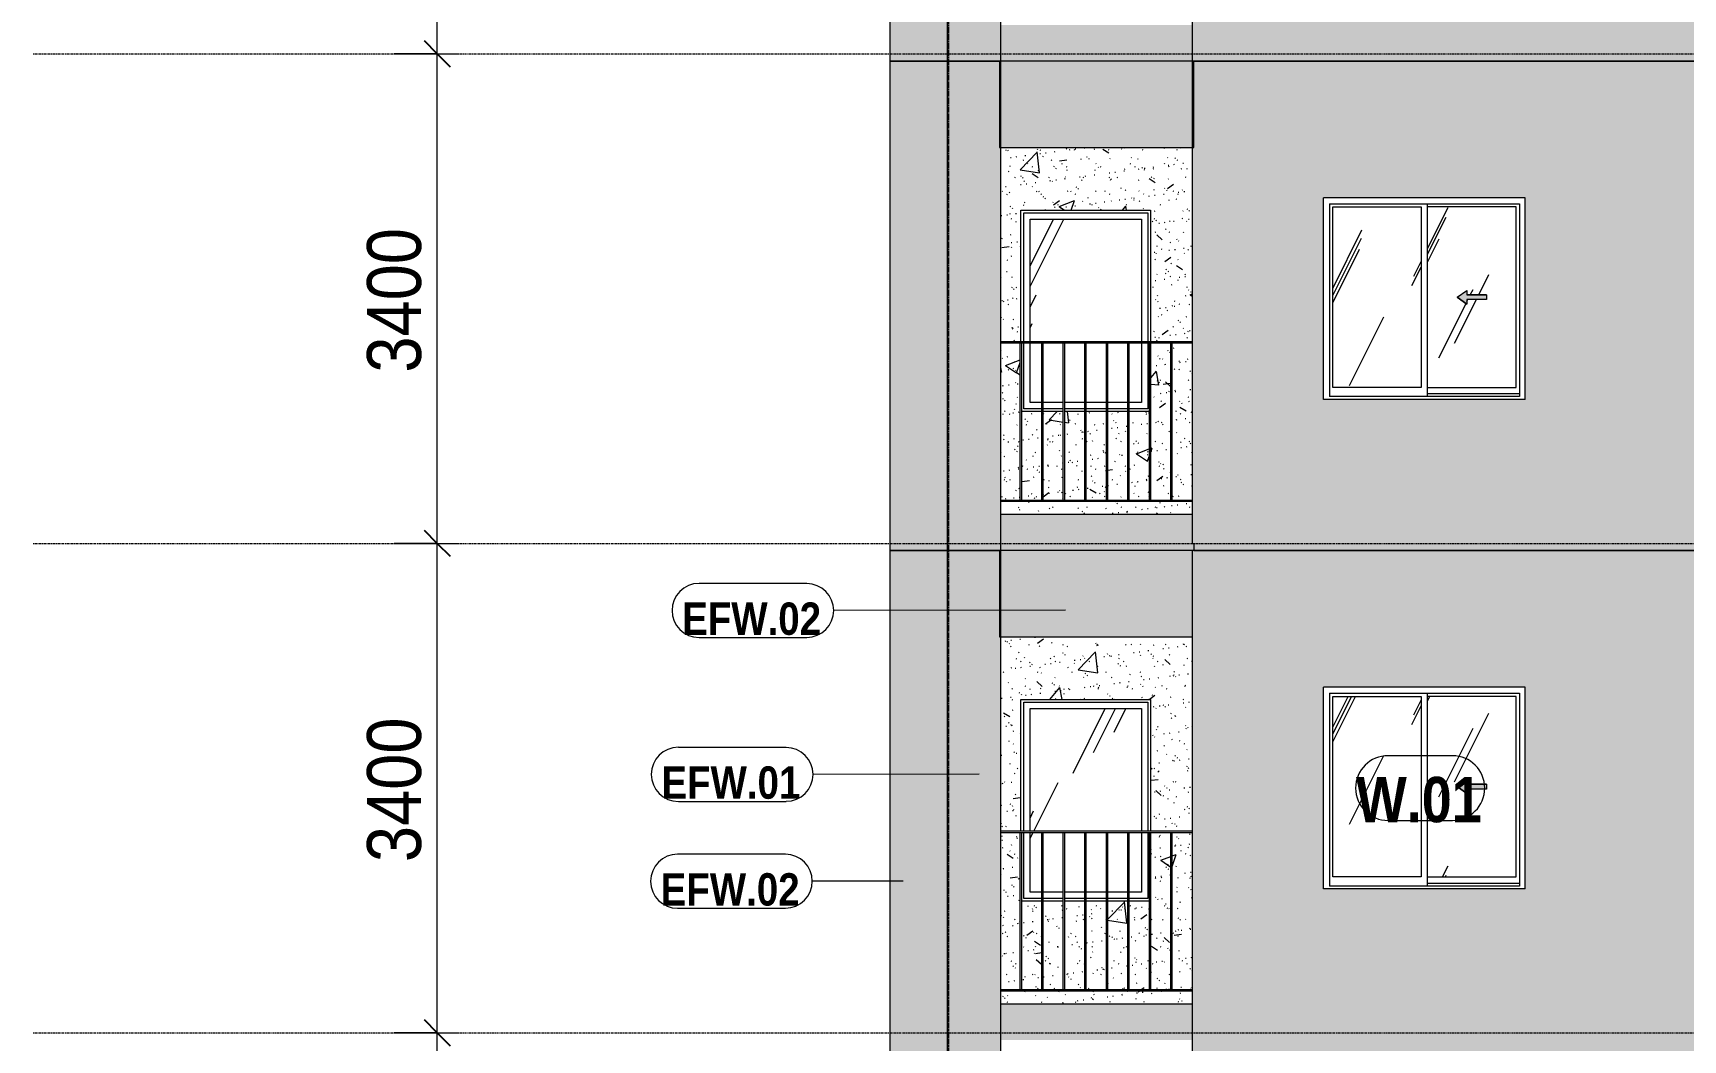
# Model space of a CAD drawing. Header units: millimetres. Extents: x 9199 to 175431, y -4466 to 35300.
# Drawn here: x 96540 to 107999, y 8950 to 15945 of the extents above; entities that cross this region are included whole.
import ezdxf

# ---------------------------------------------------------------- set-up
doc = ezdxf.new("R2010")
doc.units = ezdxf.units.MM
for name, pattern in [('1 NÉT CALL OUT', [6, 3, -3]), ('Centre', [31.75, 6.35, -4.7625, 15.875, -4.7625]), ('Grid Line', [22.225, 12.7, -3.175, 3.175, -3.175])]:
    doc.linetypes.add(name, pattern=pattern)
for name, color, linetype, lineweight in [('0-2', 250, 'Continuous', 5), ('A-ANNO-DIMS', 211, 'Continuous', 9), ('A-ANNO-DIMS-150', 211, 'Continuous', 9), ('A-DETL-GENF', 92, 'Continuous', 9), ('A-DETL-GENF-1', 92, '1 NÉT CALL OUT', 9), ('A-FLOR-HRAL-1', 253, 'Continuous', 9), ('A-FLOR-LEVL-2', 51, 'Centre', 9), ('A-GLAZ', 151, 'Continuous', 9), ('A-GLAZ-1', 253, 'Continuous', 9), ('A-GLAZ-2', 7, 'Continuous', 9), ('A-GLAZ-3', 7, '1 NÉT CALL OUT', 9), ('A-GLAZ-IDEN', 152, 'Continuous', 9), ('A-WALL', 113, 'Continuous', 9), ('A-WALL-IDEN', 211, 'Continuous', 9), ('A-WALL-PATT-1', 9, 'Continuous', 9), ('A-WALL-PATT-2', 111, 'Continuous', 5), ('I-WALL', 2, 'Continuous', 9), ('I-WALL-1', 7, 'Continuous', 9), ('S-GRID-1', 1, 'Grid Line', 9)]:
    doc.layers.add(name, color=color, linetype=linetype, lineweight=lineweight)
doc.styles.add('Arial_B', font='arialbd.ttf', dxfattribs={"width": 0.85, "height": 225})
doc.styles.add('Arial_B_1', font='arialbd.ttf', dxfattribs={"width": 0.85, "height": 315})
doc.styles.add('UTM Avo', font='', dxfattribs={"width": 0.9, "height": 375})
doc.styles.get('UTM Avo').set_extended_font_data('UTM Avo')
doc.dimstyles.new('1_Dim_chi_tiet_2_5', dxfattribs={"dimscale": 304.8, "dimtxt": 374.737856, "dimasz": 0.590551, "dimexe": 0.492126, "dimexo": 0.0625, "dimgap": 0.049213, "dimtad": 1, "dimdec": 0, "dimrnd": 5, "dimzin": 0, "dimdsep": 46, "dimtxsty": 'UTM Avo', "dimblk1": 'OBLIQUE', "dimblk2": 'OBLIQUE', "dimsah": 1, "dimcen": 0.09, "dimdle": 0.492126, "dimazin": 0, "dimtfac": 1, "dimtdec": 4, "dimtix": 1, "dimtmove": 0, "dimatfit": 3, "dimfxl": 0.984252, "dimfxlon": 1, "dimtvp": 1, "dimtolj": 1, "dimtzin": 0, "dimarcsym": 2})
pattern_1 = [(50, (-51555.6, 1200), (1093.104, -95.634), [114.3, -1257.3]), (355, (-51555.6, 1200), (-211.457, 1146.34), [91.44, -1005.84]), (100.451, (-51464.5, 1192), (881.656, 1050.7), [97.14, -1068.54]), (46.184, (-51555.6, 1504.8), (1626.475, -252.257), [171.45, -1885.95]), (96.636, (-51420, 1483.8), (1424.42, 1484.565), [145.71, -1602.81]), (351.184, (-51555.6, 1504.8), (1424.43, 1484.55), [137.16, -1508.76]), (21, (-51403.2, 1428.6), (909.686, -613.59), [114.3, -1257.3]), (326, (-51403.2, 1428.6), (370.812, 1105.13), [91.44, -1005.84]), (71.451, (-51327.4, 1377.5), (1280.503, 491.528), [97.14, -1068.54]), (37.5, (-51555.58, 1200), (18.5313, 507.3303), [50.292, -943.356, 50.292, -970.788, -1009.65]), (37.5, (-51555.58, 1200), (18.5313, 507.3303), [-2014.728, 50.292, -959.358]), (7.5, (-51555.6, 1200), (400.918, 601.084), [50.292, -531.876, 50.292, -920.496, -384.81]), (7.5, (-51555.6, 1200), (400.918, 601.084), [-1552.956, 50.292, -334.518]), (327.5, (-51895.43, 1200), (813.545, -34.3737), [50.292, -330.708, 50.292, -1138.428, -1577.34]), (327.5, (-51895.43, 1200), (813.545, -34.3737), [-1569.72, 50.292, -1527.048]), (317.5, (-52047.8, 1200), (888.775, 152.56), [50.292, -445.008, 50.292, -739.14, -1120.14]), (317.5, (-52047.8, 1200), (888.775, 152.56), [-1284.732, 50.292, -1069.848])]
pattern_2 = [(37.5, (-51555.58, 1200), (-4.79953, 146.8239), [5.029, -110.795, 5.029, -124.511, -123.825]), (37.5, (-51555.58, 1200), (-4.79953, 146.8239), [-245.364, 5.029, -118.796]), (7.5, (-51555.58, 1200), (134.8574, 215.0472), [5.029, -57.455, 5.029, -99.365, -40.005]), (7.5, (-51555.58, 1200), (134.8574, 215.0472), [-166.878, 5.029, -34.976]), (327.5, (-51649.3, 1200), (237.29776, 0.4316), [5.029, -33.071, 5.029, -132.131, -179.07]), (327.5, (-51649.3, 1200), (237.29776, 0.4316), [-175.26, 5.029, -174.041]), (317.5, (-51649.3, 1200), (229.067, 66.8792), [5.029, -14.021, 5.029, -84.887, -102.87]), (317.5, (-51649.3, 1200), (229.067, 66.8792), [-108.966, 5.029, -97.841])]
pattern_3 = [(63.435, (-51365, 1295.2), (-766.75, 2300.24), [952.5, -571.5, 952.5, -571.5, -1211.71]), (63.435, (-51365, 1295.2), (-766.75, 2300.24), [-3048, 381, -830.71]), (63.435, (-51412.7, 1342.9), (-766.75, 2300.24), [762, -952.5, 571.5, -571.5, -1402.21]), (63.435, (-51412.7, 1342.9), (-766.75, 2300.24), [-2857.5, 666.75, -735.46]), (63.435, (-51412.7, 1485.8), (-766.75, 2300.24), [571.5, -1143, 381, -571.5, -1592.71]), (63.435, (-51412.7, 1485.8), (-766.75, 2300.24), [-2667, 857.25, -735.46]), (63.435, (-51269.8, 1342.9), (-766.75, 2300.24), [571.5, -1143, 476.25, -2068.96]), (63.435, (-51127, 1485.8), (-766.75, 2300.24), [285.75, -1428.75, 190.5, -2354.71]), (63.435, (-51365, 1723.9), (-766.75, 2300.24), [190.5, -1428.75, 190.5, -762, -1687.96]), (63.435, (-51365, 1723.9), (-766.75, 2300.24), [-2571.75, 476.25, -1211.71]), (63.435, (-50507.8, 1581), (-766.75, 2300.24), [952.5, -1428.75, 1143, -754.51]), (63.435, (-50507.8, 1438.1), (-766.75, 2300.24), [1333.5, -952.5, 1428.75, -564.01]), (63.435, (-50412.6, 1485.8), (-766.75, 2300.24), [1524, -762, 1143, -830.71]), (63.435, (-50269.7, 1628.6), (-766.75, 2300.24), [952.5, -1333.5, 762, -1211.71]), (63.435, (-50412.6, 1914.4), (-766.75, 2300.24), [476.25, -1905, 571.5, -1306.96]), (63.435, (-50126.8, 1771.5), (-766.75, 2300.24), [381, -1905, 381, -1592.71])]
pattern_4 = [(63.435, (-49765.3, 1304.34), (-0.001, 1524.001), [532.46, -2875.304]), (63.435, (-51289.3, 1304.34), (-0.001, 1524.001), [532.46, -2875.304]), (63.435, (-49035.8, 1598.8), (-0.001, 1524.001), [532.46, -2875.304]), (63.435, (-50559.8, 1598.8), (-0.001, 1524.001), [532.46, -2875.304]), (63.435, (-49146.2, 1494.84), (-0.001, 1524.001), [532.46, -2875.304]), (63.435, (-50670.2, 1494.84), (-0.001, 1524.001), [532.46, -2875.304]), (63.435, (-49258.75, 2090.1), (-0.001, 1524.001), [258.8, -3148.965]), (63.435, (-50782.75, 2090.1), (-0.001, 1524.001), [258.8, -3148.965]), (63.435, (-49332.36, 1997.95), (-0.001, 1524.001), [532.46, -2875.304]), (63.435, (-50856.36, 1997.95), (-0.001, 1524.001), [532.46, -2875.304]), (63.435, (-49319.4, 2064.1), (-0.001, 1524.001), [532.46, -2875.304]), (63.435, (-50843.4, 2064.1), (-0.001, 1524.001), [532.46, -2875.304]), (63.435, (-49934.2, 1773.94), (-0.001, 1524.001), [532.46, -2875.304]), (63.435, (-51458.2, 1773.94), (-0.001, 1524.001), [532.46, -2875.304]), (63.435, (-49921.24, 1851.9), (-0.001, 1524.001), [532.46, -2875.304]), (63.435, (-51445.24, 1851.9), (-0.001, 1524.001), [532.46, -2875.304]), (63.435, (-49917.74, 1908.1), (-0.001, 1524.001), [532.46, -2875.304]), (63.435, (-51441.74, 1908.1), (-0.001, 1524.001), [532.46, -2875.304])]

# ---------------------------------------------------------------- blocks, each defined once
blk = doc.blocks.new('M_Fixed - 900 x 1400-V180-TKCS_MẶT ĐỨNG HƯỚNG TÂY')
at = {"layer": 'A-GLAZ'}
h = blk.add_hatch(dxfattribs=at)
h.set_pattern_fill('FP_26', color=256, style=0, pattern_type=2)
h.set_pattern_definition(pattern_3)
h.paths.add_polyline_path([(-77593, 13378), (-77593, 13790), (-77674, 13790), (-77674, 13378)])
h.paths.add_polyline_path([(-77583, 13378), (-77444, 13378), (-77444, 13790), (-77583, 13790), (-77583, 13469)])
h.paths.add_polyline_path([(-77434, 13378), (-77294, 13378), (-77294, 13790), (-77434, 13790), (-77434, 13618)])
h.paths.add_polyline_path([(-77284, 13378), (-77145, 13378), (-77145, 13790), (-77284, 13790), (-77284, 13762)])
h.paths.add_polyline_path([(-76995, 13378), (-76995, 13790), (-77135, 13790), (-77135, 13378)])
h.paths.add_polyline_path([(-76900, 13378), (-76900, 13790), (-76985, 13790), (-76985, 13378)])
h.paths.add_polyline_path([(-76900, 13800), (-76900, 14652), (-77674, 14652), (-77674, 13800), (-77252, 13800)])
at = {"layer": 'A-GLAZ-2'}
for p, q in [((-77718, 13800), (-77718, 14696)), ((-77718, 14696), (-76856, 14696)), ((-76856, 14696), (-76856, 13800)), ((-77674, 13800), (-77674, 14652)), ((-77674, 14652), (-76900, 14652)), ((-76900, 14652), (-76900, 13800)), ((-77718, 13334), (-77718, 13790)), ((-77674, 13378), (-77674, 13790)), ((-76900, 13790), (-76900, 13378)), ((-76856, 13790), (-76856, 13334)), ((-77593, 13334), (-77718, 13334)), ((-77593, 13378), (-77674, 13378)), ((-77444, 13378), (-77583, 13378)), ((-77444, 13334), (-77583, 13334)), ((-77294, 13378), (-77434, 13378)), ((-77294, 13334), (-77434, 13334)), ((-77145, 13378), (-77284, 13378)), ((-77145, 13334), (-77284, 13334)), ((-76995, 13378), (-77135, 13378)), ((-76995, 13334), (-77135, 13334)), ((-76900, 13378), (-76985, 13378)), ((-76856, 13334), (-76985, 13334))]:
    blk.add_line(p, q, dxfattribs=at)
blk = doc.blocks.new('Railing - 10mm-901206-TKCS_MẶT ĐỨNG HƯỚNG TÂY')
at = {"layer": 'A-FLOR-HRAL-1'}
for p, q in [((-68226, 5900), (-68226, 6990)), ((-68216, 5900), (-68216, 6990))]:
    blk.add_line(p, q, dxfattribs=at)
blk = doc.blocks.new('Railing - Railing-942457-TKCS_MẶT ĐỨNG HƯỚNG TÂY')
at = {"layer": 'A-FLOR-HRAL-1'}
for p, q in [((-77877, 12700), (-76547, 12700)), ((-76547, 12690), (-77877, 12690))]:
    blk.add_line(p, q, dxfattribs=at)
for p in [(-9516, 6800), (-9367, 6800), (-9217, 6800), (-9068, 6800), (-8918, 6800), (-8769, 6800), (-8619, 6800), (-8470, 6800)]:
    blk.add_blockref('Railing - 10mm-901206-TKCS_MẶT ĐỨNG HƯỚNG TÂY', p)
blk = doc.blocks.new('Top Rail Type - Top Rail_Internal_-942458-TKCS_MẶT ĐỨNG HƯỚNG TÂY')
at = {"layer": 'A-FLOR-HRAL-1'}
for p, q in [((-76547, 13800), (-77877, 13800)), ((-76547, 13790), (-77877, 13790))]:
    blk.add_line(p, q, dxfattribs=at)
blk = doc.blocks.new('NCV_TKTC_TANG 3 - 4_rvt-3-TKCS_MẶT ĐỨNG HƯỚNG TÂY')
at = {"layer": 'A-WALL-PATT-1'}
h = blk.add_hatch(dxfattribs=at)
h.set_pattern_fill('FP_19', color=256, style=0, pattern_type=2)
h.set_pattern_definition(pattern_1)
h.paths.add_polyline_path([(-77877, 12600), (-76547, 12600), (-76547, 12690), (-77877, 12690), (-77877, 12601)])
h.paths.add_polyline_path([(-77135, 12700), (-76995, 12700), (-76995, 13315), (-77135, 13315), (-77135, 13067)])
h.paths.add_polyline_path([(-76547, 12700), (-76547, 13790), (-76686, 13790), (-76686, 12700), (-76579, 12700)])
h.paths.add_polyline_path([(-77145, 12700), (-77145, 13315), (-77284, 13315), (-77284, 12700)])
h.paths.add_polyline_path([(-77743, 12700), (-77743, 13790), (-77877, 13790), (-77877, 12700), (-77836, 12700)])
h.paths.add_polyline_path([(-77593, 12700), (-77593, 13315), (-77733, 13315), (-77733, 12700)])
h.paths.add_polyline_path([(-77294, 12700), (-77294, 13315), (-77434, 13315), (-77434, 12700)])
h.paths.add_polyline_path([(-77583, 12700), (-77444, 12700), (-77444, 13315), (-77583, 13315), (-77583, 13292)])
h.paths.add_polyline_path([(-76696, 12700), (-76696, 13790), (-76836, 13790), (-76836, 12700)])
h.paths.add_polyline_path([(-76985, 12700), (-76846, 12700), (-76846, 13315), (-76985, 13315), (-76985, 13192)])
h.paths.add_polyline_path([(-77877, 13800), (-77737, 13800), (-77737, 14715), (-76837, 14715), (-76837, 13800), (-76547, 13800), (-76547, 15150), (-77877, 15150), (-77877, 14388)])
h = blk.add_hatch(dxfattribs=at)
h.set_pattern_fill('FP_20', color=256, style=0, pattern_type=2)
h.set_pattern_definition(pattern_2)
h.paths.add_polyline_path([(-77877, 12600), (-76547, 12600), (-76547, 12690), (-77877, 12690), (-77877, 12601)])
h.paths.add_polyline_path([(-77135, 12700), (-76995, 12700), (-76995, 13315), (-77135, 13315), (-77135, 13067)])
h.paths.add_polyline_path([(-76547, 12700), (-76547, 13790), (-76686, 13790), (-76686, 12700), (-76579, 12700)])
h.paths.add_polyline_path([(-77145, 12700), (-77145, 13315), (-77284, 13315), (-77284, 12700)])
h.paths.add_polyline_path([(-77743, 12700), (-77743, 13790), (-77877, 13790), (-77877, 12700), (-77836, 12700)])
h.paths.add_polyline_path([(-77593, 12700), (-77593, 13315), (-77733, 13315), (-77733, 12700)])
h.paths.add_polyline_path([(-77294, 12700), (-77294, 13315), (-77434, 13315), (-77434, 12700)])
h.paths.add_polyline_path([(-77583, 12700), (-77444, 12700), (-77444, 13315), (-77583, 13315), (-77583, 13292)])
h.paths.add_polyline_path([(-76696, 12700), (-76696, 13790), (-76836, 13790), (-76836, 12700)])
h.paths.add_polyline_path([(-76985, 12700), (-76846, 12700), (-76846, 13315), (-76985, 13315), (-76985, 13192)])
h.paths.add_polyline_path([(-77877, 13800), (-77737, 13800), (-77737, 14715), (-76837, 14715), (-76837, 13800), (-76547, 13800), (-76547, 15150), (-77877, 15150), (-77877, 14388)])
at = {"layer": 'I-WALL-1'}
for p, q in [((-77737, 13800), (-77737, 14715)), ((-77737, 14715), (-76837, 14715)), ((-76837, 14715), (-76837, 13800)), ((-77593, 13315), (-77733, 13315)), ((-77444, 13315), (-77583, 13315)), ((-77294, 13315), (-77434, 13315)), ((-77145, 13315), (-77284, 13315)), ((-76995, 13315), (-77135, 13315)), ((-76846, 13315), (-76985, 13315))]:
    blk.add_line(p, q, dxfattribs=at)
at = {"layer": 'A-FLOR-HRAL-1'}
for name in ['Top Rail Type - Top Rail_Internal_-942458-TKCS_MẶT ĐỨNG HƯỚNG TÂY', 'Railing - Railing-942457-TKCS_MẶT ĐỨNG HƯỚNG TÂY']:
    blk.add_blockref(name, (0, 0), dxfattribs=at)
at = {"layer": 'A-GLAZ-1'}
blk.add_blockref('M_Fixed - 900 x 1400-V180-TKCS_MẶT ĐỨNG HƯỚNG TÂY', (0, 0), dxfattribs=at)
blk = doc.blocks.new('M_Fixed - 900 x 1400-V246-TKCS_MẶT ĐỨNG HƯỚNG TÂY')
at = {"layer": 'A-GLAZ'}
h = blk.add_hatch(dxfattribs=at)
h.set_pattern_fill('FP_26', color=256, style=0, pattern_type=2)
h.set_pattern_definition(pattern_3)
h.paths.add_polyline_path([(-77593, 9978), (-77593, 10390), (-77674, 10390), (-77674, 9978)])
h.paths.add_polyline_path([(-77444, 9978), (-77444, 10390), (-77583, 10390), (-77583, 9978)])
h.paths.add_polyline_path([(-77434, 9978), (-77294, 9978), (-77294, 10390), (-77434, 10390), (-77434, 10004)])
h.paths.add_polyline_path([(-77284, 9978), (-77145, 9978), (-77145, 10390), (-77284, 10390), (-77284, 10004)])
h.paths.add_polyline_path([(-77135, 9978), (-76995, 9978), (-76995, 10390), (-77135, 10390), (-77135, 10004)])
h.paths.add_polyline_path([(-76985, 9978), (-76900, 9978), (-76900, 10390), (-76985, 10390), (-76985, 10004)])
h.paths.add_polyline_path([(-77674, 10400), (-76900, 10400), (-76900, 11252), (-77674, 11252), (-77674, 10752)])
at = {"layer": 'A-GLAZ-2'}
for p, q in [((-77718, 10400), (-77718, 11296)), ((-77718, 11296), (-76856, 11296)), ((-77674, 10400), (-77674, 11252)), ((-77674, 11252), (-76900, 11252)), ((-76900, 11252), (-76900, 10400)), ((-76856, 11296), (-76856, 10400)), ((-77718, 9934), (-77718, 10390)), ((-77674, 9978), (-77674, 10390)), ((-76900, 10390), (-76900, 9978)), ((-76856, 10390), (-76856, 9934)), ((-77593, 9978), (-77674, 9978)), ((-77444, 9978), (-77583, 9978)), ((-77294, 9978), (-77434, 9978)), ((-77145, 9978), (-77284, 9978)), ((-76995, 9978), (-77135, 9978)), ((-76900, 9978), (-76985, 9978)), ((-77593, 9934), (-77718, 9934)), ((-77444, 9934), (-77583, 9934)), ((-77294, 9934), (-77434, 9934)), ((-77145, 9934), (-77284, 9934)), ((-76995, 9934), (-77135, 9934)), ((-76856, 9934), (-76985, 9934))]:
    blk.add_line(p, q, dxfattribs=at)
blk = doc.blocks.new('NCV_TKTC_TANG 3 - 4_rvt-4-TKCS_MẶT ĐỨNG HƯỚNG TÂY')
at = {"layer": 'A-WALL-PATT-1'}
h = blk.add_hatch(dxfattribs=at)
h.set_pattern_fill('FP_19', color=256, style=0, pattern_type=2)
h.set_pattern_definition(pattern_1)
h.paths.add_polyline_path([(-77697, 9200), (-76547, 9200), (-76547, 9290), (-77877, 9290), (-77877, 9200), (-77853, 9200)])
h.paths.add_polyline_path([(-77836, 9300), (-77743, 9300), (-77743, 10390), (-77877, 10390), (-77877, 9300), (-77844, 9300)])
h.paths.add_polyline_path([(-77444, 9300), (-77444, 9915), (-77583, 9915), (-77583, 9300), (-77576, 9300)])
h.paths.add_polyline_path([(-77434, 9300), (-77294, 9300), (-77294, 9915), (-77434, 9915), (-77434, 9419)])
h.paths.add_polyline_path([(-77284, 9300), (-77145, 9300), (-77145, 9915), (-77284, 9915), (-77284, 9543)])
h.paths.add_polyline_path([(-77135, 9300), (-76995, 9300), (-76995, 9915), (-77135, 9915), (-77135, 9667)])
h.paths.add_polyline_path([(-76985, 9300), (-76846, 9300), (-76846, 9915), (-76985, 9915), (-76985, 9792)])
h.paths.add_polyline_path([(-76836, 9300), (-76696, 9300), (-76696, 10390), (-76836, 10390), (-76836, 9911)])
h.paths.add_polyline_path([(-76686, 9300), (-76547, 9300), (-76547, 10390), (-76686, 10390), (-76686, 9465)])
h.paths.add_polyline_path([(-77593, 9300), (-77593, 9915), (-77733, 9915), (-77733, 9300)])
h.paths.add_polyline_path([(-76837, 10400), (-76547, 10400), (-76547, 11750), (-77877, 11750), (-77877, 10400), (-77737, 10400), (-77737, 11315), (-76837, 11315), (-76837, 11100)])
h = blk.add_hatch(dxfattribs=at)
h.set_pattern_fill('FP_20', color=256, style=0, pattern_type=2)
h.set_pattern_definition(pattern_2)
h.paths.add_polyline_path([(-77697, 9200), (-76547, 9200), (-76547, 9290), (-77877, 9290), (-77877, 9200), (-77853, 9200)])
h.paths.add_polyline_path([(-77836, 9300), (-77743, 9300), (-77743, 10390), (-77877, 10390), (-77877, 9300), (-77844, 9300)])
h.paths.add_polyline_path([(-77444, 9300), (-77444, 9915), (-77583, 9915), (-77583, 9300), (-77576, 9300)])
h.paths.add_polyline_path([(-77434, 9300), (-77294, 9300), (-77294, 9915), (-77434, 9915), (-77434, 9419)])
h.paths.add_polyline_path([(-77284, 9300), (-77145, 9300), (-77145, 9915), (-77284, 9915), (-77284, 9543)])
h.paths.add_polyline_path([(-77135, 9300), (-76995, 9300), (-76995, 9915), (-77135, 9915), (-77135, 9667)])
h.paths.add_polyline_path([(-76985, 9300), (-76846, 9300), (-76846, 9915), (-76985, 9915), (-76985, 9792)])
h.paths.add_polyline_path([(-76836, 9300), (-76696, 9300), (-76696, 10390), (-76836, 10390), (-76836, 9911)])
h.paths.add_polyline_path([(-76686, 9300), (-76547, 9300), (-76547, 10390), (-76686, 10390), (-76686, 9465)])
h.paths.add_polyline_path([(-77593, 9300), (-77593, 9915), (-77733, 9915), (-77733, 9300)])
h.paths.add_polyline_path([(-76837, 10400), (-76547, 10400), (-76547, 11750), (-77877, 11750), (-77877, 10400), (-77737, 10400), (-77737, 11315), (-76837, 11315), (-76837, 11100)])
at = {"layer": 'I-WALL-1'}
for p, q in [((-77737, 10400), (-77737, 11315)), ((-77737, 11315), (-76837, 11315)), ((-76837, 11315), (-76837, 10400)), ((-77593, 9915), (-77733, 9915)), ((-77444, 9915), (-77583, 9915)), ((-77294, 9915), (-77434, 9915)), ((-77145, 9915), (-77284, 9915)), ((-76995, 9915), (-77135, 9915)), ((-76846, 9915), (-76985, 9915))]:
    blk.add_line(p, q, dxfattribs=at)
at = {"layer": 'A-FLOR-HRAL-1'}
for name in ['Top Rail Type - Top Rail_Internal_-942458-TKCS_MẶT ĐỨNG HƯỚNG TÂY', 'Railing - Railing-942457-TKCS_MẶT ĐỨNG HƯỚNG TÂY']:
    blk.add_blockref(name, (0, -3400), dxfattribs=at)
at = {"layer": 'A-GLAZ-1'}
blk.add_blockref('M_Fixed - 900 x 1400-V246-TKCS_MẶT ĐỨNG HƯỚNG TÂY', (0, 0), dxfattribs=at)
blk = doc.blocks.new('1_FAMILY RVT - W01-WxH 1400x1400xmm-V140-TKCS_MẶT ĐỨNG HƯỚNG TÂY')
at = {"layer": 'A-DETL-GENF-1'}
blk.add_hatch(color=256, dxfattribs=at).paths.add_polyline_path([(-74640, 10662), (-74640, 10693), (-74504, 10693), (-74504, 10726), (-74640, 10726), (-74640, 10757), (-74708, 10710)])
at = {"layer": 'A-GLAZ'}
h = blk.add_hatch(dxfattribs=at)
h.set_pattern_fill('FP_18', color=256, style=0, pattern_type=2)
h.set_pattern_definition(pattern_4)
h.paths.add_polyline_path([(-74958, 10083), (-74958, 11337), (-75572, 11337), (-75572, 10083)])
h = blk.add_hatch(dxfattribs=at)
h.set_pattern_fill('FP_18', color=256, style=0, pattern_type=2)
h.set_pattern_definition(pattern_4)
h.paths.add_polyline_path([(-74299, 10083), (-74299, 11337), (-74913, 11337), (-74913, 10083), (-74411, 10083)])
h.paths.add_polyline_path([(-74640, 10662), (-74708, 10710), (-74640, 10757), (-74640, 10726), (-74504, 10726), (-74504, 10693), (-74640, 10693)])
at = {"layer": 'A-DETL-GENF'}
for p, q in [((-74708, 10710), (-74640, 10757)), ((-74708, 10710), (-74640, 10757)), ((-74708, 10710), (-74640, 10662)), ((-74640, 10662), (-74708, 10710)), ((-74640, 10757), (-74640, 10726)), ((-74640, 10757), (-74640, 10726)), ((-74504, 10726), (-74640, 10726)), ((-74640, 10726), (-74504, 10726)), ((-74640, 10693), (-74640, 10662)), ((-74504, 10693), (-74640, 10693)), ((-74640, 10693), (-74640, 10662)), ((-74504, 10693), (-74640, 10693)), ((-74504, 10726), (-74504, 10693)), ((-74504, 10726), (-74504, 10693))]:
    blk.add_line(p, q, dxfattribs=at)
at = {"layer": 'A-GLAZ'}
for p, q in [((-74235, 11400), (-75635, 11400)), ((-75635, 10000), (-75635, 11400)), ((-75594, 11359), (-75594, 10019)), ((-75594, 11359), (-74276, 11359)), ((-74913, 10019), (-74913, 11359)), ((-74276, 11359), (-74276, 10019)), ((-74235, 10000), (-74235, 11400)), ((-75572, 11337), (-74958, 11337)), ((-75572, 10083), (-75572, 11337)), ((-74958, 11337), (-74958, 10083)), ((-74299, 11337), (-74913, 11337)), ((-74299, 10083), (-74299, 11337)), ((-74235, 10000), (-75635, 10000)), ((-74276, 10019), (-75594, 10019)), ((-74958, 10083), (-75572, 10083)), ((-74913, 10083), (-74299, 10083)), ((-74276, 10038), (-74913, 10038)), ((-74276, 10038), (-74913, 10038))]:
    blk.add_line(p, q, dxfattribs=at)
blk = doc.blocks.new('1_FAMILY RVT - W01-WxH 1400x1400xmm-V251-TKCS_MẶT ĐỨNG HƯỚNG TÂY')
at = {"layer": 'A-DETL-GENF-1'}
blk.add_hatch(color=256, dxfattribs=at).paths.add_polyline_path([(-74640, 14062), (-74640, 14093), (-74504, 14093), (-74504, 14126), (-74640, 14126), (-74640, 14157), (-74708, 14110)])
at = {"layer": 'A-GLAZ'}
h = blk.add_hatch(dxfattribs=at)
h.set_pattern_fill('FP_18', color=256, style=0, pattern_type=2)
h.set_pattern_definition(pattern_4)
h.paths.add_polyline_path([(-74958, 13483), (-74958, 14737), (-75572, 14737), (-75572, 13483)])
h = blk.add_hatch(dxfattribs=at)
h.set_pattern_fill('FP_18', color=256, style=0, pattern_type=2)
h.set_pattern_definition(pattern_4)
h.paths.add_polyline_path([(-74411, 13483), (-74299, 13483), (-74299, 14737), (-74913, 14737), (-74913, 13483)])
h.paths.add_polyline_path([(-74640, 14062), (-74708, 14110), (-74640, 14157), (-74640, 14126), (-74504, 14126), (-74504, 14093), (-74640, 14093)])
at = {"layer": 'A-DETL-GENF'}
for p, q in [((-74708, 14110), (-74640, 14157)), ((-74708, 14110), (-74640, 14157)), ((-74708, 14110), (-74640, 14062)), ((-74640, 14062), (-74708, 14110)), ((-74640, 14157), (-74640, 14126)), ((-74640, 14157), (-74640, 14126)), ((-74504, 14126), (-74640, 14126)), ((-74640, 14126), (-74504, 14126)), ((-74504, 14126), (-74504, 14093)), ((-74504, 14126), (-74504, 14093)), ((-74640, 14093), (-74640, 14062)), ((-74504, 14093), (-74640, 14093)), ((-74640, 14093), (-74640, 14062)), ((-74504, 14093), (-74640, 14093))]:
    blk.add_line(p, q, dxfattribs=at)
at = {"layer": 'A-GLAZ'}
for p, q in [((-74235, 14800), (-75635, 14800)), ((-75635, 13400), (-75635, 14800)), ((-74235, 13400), (-74235, 14800)), ((-75594, 14759), (-75594, 13419)), ((-75594, 14759), (-74276, 14759)), ((-75572, 14737), (-74958, 14737)), ((-75572, 13483), (-75572, 14737)), ((-74958, 14737), (-74958, 13483)), ((-74913, 13419), (-74913, 14759)), ((-74299, 14737), (-74913, 14737)), ((-74299, 13483), (-74299, 14737)), ((-74276, 14759), (-74276, 13419)), ((-74276, 13419), (-75594, 13419)), ((-74958, 13483), (-75572, 13483)), ((-74913, 13483), (-74299, 13483)), ((-74276, 13438), (-74913, 13438)), ((-74276, 13438), (-74913, 13438)), ((-74235, 13400), (-75635, 13400))]:
    blk.add_line(p, q, dxfattribs=at)
blk = doc.blocks.new('SSA-WINDOW TAG - 10-2062020-TKCS_MẶT ĐỨNG HƯỚNG TÂY')
at = {"layer": 'A-GLAZ-IDEN'}
for p, q in [((-74741, 10925), (-75188, 10925)), ((-75188, 10475), (-74741, 10475))]:
    blk.add_line(p, q, dxfattribs=at)
for centre, start, end in [((-75188, 10700), 90, 270), ((-74741, 10700), 270, 90)]:
    blk.add_arc(centre, 225, start, end, dxfattribs=at)
blk = doc.blocks.new('DIMBLOCK80-TKCS_MẶT ĐỨNG HƯỚNG TÂY')
at = {"layer": 'A-ANNO-DIMS-150', "lineweight": 25}
for p, q in [((99348, 9000), (99258, 9090)), ((99348, 9000), (99438, 8910)), ((99348, 5600), (99258, 5690)), ((99348, 5600), (99438, 5510))]:
    blk.add_line(p, q, dxfattribs=at)
at = {"layer": 'A-ANNO-DIMS-150'}
for p, q in [((99048, 9000), (99498, 9000)), ((99348, 9000), (99048, 9000)), ((99348, 5600), (99348, 9000)), ((99048, 5600), (99498, 5600)), ((99348, 5600), (99048, 5600))]:
    blk.add_line(p, q, dxfattribs=at)
at = {"layer": 'A-ANNO-DIMS-150', "color": 0, "insert": (98860, 6786), "char_height": 375, "width": 1232.47, "attachment_point": 1, "rotation": 90, "line_spacing_factor": 1.110334, "style": 'UTM Avo'}
blk.add_mtext('3400', dxfattribs=at)
blk = doc.blocks.new('_Oblique')
at = {"color": 0, "linetype": 'ByBlock', "lineweight": -2}
blk.add_line((-0.5, -0.5), (0.5, 0.5), dxfattribs=at)
blk = doc.blocks.new('DIMBLOCK81-TKCS_MẶT ĐỨNG HƯỚNG TÂY')
at = {"layer": 'A-ANNO-DIMS-150', "lineweight": 25}
for p, q in [((99348, 12400), (99258, 12490)), ((99348, 12400), (99438, 12310)), ((99348, 9000), (99258, 9090)), ((99348, 9000), (99438, 8910))]:
    blk.add_line(p, q, dxfattribs=at)
at = {"layer": 'A-ANNO-DIMS-150'}
for p, q in [((99048, 12400), (99498, 12400)), ((99348, 12400), (99048, 12400)), ((99348, 9000), (99348, 12400)), ((99048, 9000), (99498, 9000)), ((99348, 9000), (99048, 9000))]:
    blk.add_line(p, q, dxfattribs=at)
at = {"layer": 'A-ANNO-DIMS-150', "color": 0, "insert": (98860, 10186), "char_height": 375, "width": 1232.47, "attachment_point": 1, "rotation": 90, "line_spacing_factor": 1.110334, "style": 'UTM Avo'}
blk.add_mtext('3400', dxfattribs=at)
blk = doc.blocks.new('DIMBLOCK82-TKCS_MẶT ĐỨNG HƯỚNG TÂY')
at = {"layer": 'A-ANNO-DIMS-150', "lineweight": 25}
for p, q in [((99348, 15800), (99258, 15890)), ((99348, 15800), (99438, 15710)), ((99348, 12400), (99258, 12490)), ((99348, 12400), (99438, 12310))]:
    blk.add_line(p, q, dxfattribs=at)
at = {"layer": 'A-ANNO-DIMS-150'}
for p, q in [((99048, 15800), (99498, 15800)), ((99348, 15800), (99048, 15800)), ((99348, 12400), (99348, 15800)), ((99048, 12400), (99498, 12400)), ((99348, 12400), (99048, 12400))]:
    blk.add_line(p, q, dxfattribs=at)
at = {"layer": 'A-ANNO-DIMS-150', "color": 0, "insert": (98860, 13586), "char_height": 375, "width": 1232.47, "attachment_point": 1, "rotation": 90, "line_spacing_factor": 1.110334, "style": 'UTM Avo'}
blk.add_mtext('3400', dxfattribs=at)
blk = doc.blocks.new('DIMBLOCK83-TKCS_MẶT ĐỨNG HƯỚNG TÂY')
at = {"layer": 'A-ANNO-DIMS-150', "lineweight": 25}
for p, q in [((99348, 19200), (99258, 19290)), ((99348, 19200), (99438, 19110)), ((99348, 15800), (99258, 15890)), ((99348, 15800), (99438, 15710))]:
    blk.add_line(p, q, dxfattribs=at)
at = {"layer": 'A-ANNO-DIMS-150'}
for p, q in [((99048, 19200), (99498, 19200)), ((99348, 19200), (99048, 19200)), ((99348, 15800), (99348, 19200)), ((99048, 15800), (99498, 15800)), ((99348, 15800), (99048, 15800))]:
    blk.add_line(p, q, dxfattribs=at)
at = {"layer": 'A-ANNO-DIMS-150', "color": 0, "insert": (98860, 16986), "char_height": 375, "width": 1232.47, "attachment_point": 1, "rotation": 90, "line_spacing_factor": 1.110334, "style": 'UTM Avo'}
blk.add_mtext('3400', dxfattribs=at)
blk = doc.blocks.new('CTL_WALL TAG NO MARK - 10-2062273-TKCS_MẶT ĐỨNG HƯỚNG TÂY')
at = {"layer": 'A-WALL-IDEN'}
for p, q in [((-15159, 30418), (-15907, 30418)), ((-15907, 30043), (-15159, 30043))]:
    blk.add_line(p, q, dxfattribs=at)
for centre, radius, start, end in [((-15907, 30231), 188, 90, 270), ((-15159, 30231), 187, 270, 90)]:
    blk.add_arc(centre, radius, start, end, dxfattribs=at)

msp = doc.modelspace()

# ---------------------------------------------------------------- hatches: boundary and pattern name
at = {"layer": 'A-WALL-PATT-2'}
for points in [[(102891.2, 15750), (102891.2, 19150), (102491.2, 19150), (102491.2, 15750), (102494.7, 15750)], [(102891.2, 15750), (102901.2, 15750), (102901.2, 19150), (102891.2, 19150), (102891.2, 16580.3)], [(103261.2, 15750), (103261.2, 18550), (103251.2, 18550), (103251.2, 19150), (102901.2, 19150), (102901.2, 15750)], [(103552.9, 15750), (104591.2, 15750), (104591.2, 16000), (103261.2, 16000), (103261.2, 15750)], [(102489.6, 12350), (102891.2, 12350), (102891.2, 15750), (102489.6, 15750), (102489.6, 14388.3)], [(102891.2, 12350), (102901.2, 12350), (102901.2, 15750), (102891.2, 15750), (102891.2, 13292.3)], [(102901.2, 12350), (103261.2, 12350), (103261.2, 15750), (102901.2, 15750), (102901.2, 13292.3)], [(104601.2, 15150), (104601.2, 15750), (103251.2, 15750), (103251.2, 15150)], [(104591.2, 12350), (104601.2, 12350), (104601.2, 12400), (104591.2, 12400), (104591.2, 12600), (103261.2, 12600), (103261.2, 12350), (104545.6, 12350)], [(102494.7, 8950), (102891.2, 8950), (102891.2, 12350), (102489.6, 12350), (102489.6, 8950)], [(102891.2, 8950), (102901.2, 8950), (102901.2, 12350), (102891.2, 12350), (102891.2, 10004.4)], [(102901.2, 8950), (103261.2, 8950), (103261.2, 12350), (102901.2, 12350), (102901.2, 10004.4)], [(104591.2, 11750), (104591.2, 12350), (103251.2, 12350), (103251.2, 11750)], [(104442.2, 8950), (104591.2, 8950), (104591.2, 9200), (103261.2, 9200), (103261.2, 8950), (103552.9, 8950)], [(102491.2, 5550), (102499.6, 5550), (102499.6, 5600), (102891.2, 5600), (102891.2, 8950), (102489.6, 8950), (102489.6, 5550)], [(102901.2, 5550), (102901.2, 8950), (102891.2, 8950), (102891.2, 5550)], [(102901.2, 5550), (103261.2, 5550), (103261.2, 8950), (102901.2, 8950), (102901.2, 5620.4)]]:
    msp.add_hatch(color=256, dxfattribs=at).paths.add_polyline_path(points)
h = msp.add_hatch(color=256, dxfattribs=at)
h.paths.add_polyline_path([(104611, 15750), (107896.3, 15750), (107896.3, 19150), (104601.2, 19150), (104601.2, 18550), (104591.2, 18550), (104591.2, 15750)])
h.paths.add_polyline_path([(106727.4, 16800), (105502.9, 16800), (105502.9, 18200), (106902.9, 18200), (106902.9, 16800), (106861.9, 16800)])
h = msp.add_hatch(color=256, dxfattribs=at)
h.paths.add_polyline_path([(107896.3, 15750), (111375.9, 15750), (111375.9, 19150), (107896.3, 19150), (107896.3, 16580.3)])
h.paths.add_polyline_path([(111026.3, 16000), (108102.5, 16000), (108102.5, 18550), (111026.3, 18550), (111026.3, 16580.3)])
h = msp.add_hatch(color=256, dxfattribs=at)
h.paths.add_polyline_path([(107896.3, 12350), (107896.3, 15750), (104591.2, 15750), (104591.2, 12400), (104601.2, 12400), (104601.2, 12350), (106727.4, 12350)])
h.paths.add_polyline_path([(106727.4, 13400), (105502.9, 13400), (105502.9, 14800), (106902.9, 14800), (106902.9, 13400), (106861.9, 13400)])
h = msp.add_hatch(color=256, dxfattribs=at)
h.paths.add_polyline_path([(110960.1, 12350), (111386.2, 12350), (111386.2, 15750), (107896.3, 15750), (107896.3, 12350), (108843.7, 12350)])
h.paths.add_polyline_path([(108843.7, 12600), (108101.3, 12600), (108101.3, 15150), (111026.3, 15150), (111026.3, 12600), (110960.1, 12600)])
h = msp.add_hatch(color=256, dxfattribs=at)
h.paths.add_polyline_path([(106861.9, 8950), (107896.3, 8950), (107896.3, 12350), (104591.2, 12350), (104591.2, 8950), (106727.4, 8950)])
h.paths.add_polyline_path([(105502.9, 10000), (105502.9, 11400), (106902.9, 11400), (106902.9, 10000), (105543.8, 10000)])
h = msp.add_hatch(color=256, dxfattribs=at)
h.paths.add_polyline_path([(111386.2, 8950), (111386.2, 12350), (107896.3, 12350), (107896.3, 8950), (110960.1, 8950)])
h.paths.add_polyline_path([(111026.3, 9200), (108101.3, 9200), (108101.3, 11750), (111026.3, 11750), (111026.3, 10004.4)])
h = msp.add_hatch(color=256, dxfattribs=at)
h.paths.add_polyline_path([(104601.2, 5550), (107896.3, 5550), (107896.3, 8950), (104591.2, 8950), (104591.2, 5600), (104601.2, 5600)])
h.paths.add_polyline_path([(105502.9, 6600), (105502.9, 8000), (106902.9, 8000), (106902.9, 6600), (105543.8, 6600)])
h = msp.add_hatch(color=256, dxfattribs=at)
h.paths.add_polyline_path([(107896.3, 5550), (111386.2, 5550), (111386.2, 8950), (107896.3, 8950), (107896.3, 5620.4)])
h.paths.add_polyline_path([(108101.3, 5800), (108101.3, 8350), (111026.3, 8350), (111026.3, 5800), (108843.7, 5800)])

# ---------------------------------------------------------------- linework, layer by layer
at = {"layer": 'A-FLOR-LEVL-2'}
for p, q in [((96540.4, 15800), (171939.1, 15800)), ((96540.4, 12400), (171939.1, 12400)), ((96540.4, 9000), (171939.1, 9000))]:
    msp.add_line(p, q, dxfattribs=at)
at = {"layer": 'A-WALL'}
for p, q in [((102891.2, 3300), (102891.2, 29350)), ((103261.2, 5550), (103261.2, 18550)), ((104591.2, 18550), (104591.2, 12400)), ((102891.2, 15750), (103251.2, 15750)), ((103261.2, 15750), (102891.2, 15750)), ((111386.2, 15750), (104591.2, 15750)), ((104601.2, 15750), (111375.9, 15750)), ((104591.2, 12400), (104601.2, 12400)), ((104601.2, 12400), (104601.2, 12350)), ((103261.2, 12350), (102891.2, 12350)), ((102891.2, 12350), (103261.2, 12350)), ((104591.2, 12350), (104591.2, 5600)), ((111386.2, 12350), (104591.2, 12350)), ((104601.2, 12350), (111386.2, 12350))]:
    msp.add_line(p, q, dxfattribs=at)
at = {"layer": 'A-WALL-IDEN'}
for p, q in [((103710.9, 11934.7), (102101.3, 11933.1)), ((103111.6, 10796.1), (101957.3, 10794.6)), ((102583.8, 10054.1), (101952.3, 10052.6))]:
    msp.add_line(p, q, dxfattribs=at)
at = {"layer": 'I-WALL'}
for p, q in [((102489.6, 33200), (102489.6, 5550)), ((102491.2, 33200), (102491.2, 15750)), ((102891.2, 15750), (102489.6, 15750)), ((102491.2, 15750), (102891.2, 15750)), ((104601.2, 15750), (103251.2, 15750)), ((103251.2, 15750), (103251.2, 15150)), ((104601.2, 15150), (104601.2, 15750)), ((103251.2, 15150), (104601.2, 15150)), ((104591.2, 12600), (103261.2, 12600)), ((102891.2, 12350), (102489.6, 12350)), ((102489.6, 12350), (102891.2, 12350)), ((103251.2, 12350), (103251.2, 11750)), ((104591.2, 12350), (103261.2, 12350)), ((103251.2, 11750), (104591.2, 11750)), ((104591.2, 9200), (103261.2, 9200))]:
    msp.add_line(p, q, dxfattribs=at)
at = {"layer": 'S-GRID-1'}
msp.add_line((102901.2, 634.2), (102901.2, 30542.5), dxfattribs=at)

# ---------------------------------------------------------------- block references
at = {"layer": '0-2'}
for name in ['NCV_TKTC_TANG 3 - 4_rvt-3-TKCS_MẶT ĐỨNG HƯỚNG TÂY', 'NCV_TKTC_TANG 3 - 4_rvt-4-TKCS_MẶT ĐỨNG HƯỚNG TÂY']:
    msp.add_blockref(name, (181138.2, 0), dxfattribs=at)
at = {"layer": 'A-GLAZ-3'}
for name in ['1_FAMILY RVT - W01-WxH 1400x1400xmm-V251-TKCS_MẶT ĐỨNG HƯỚNG TÂY', '1_FAMILY RVT - W01-WxH 1400x1400xmm-V140-TKCS_MẶT ĐỨNG HƯỚNG TÂY']:
    msp.add_blockref(name, (181138.2, 0), dxfattribs=at)
at = {"layer": 'A-GLAZ-IDEN'}
msp.add_blockref('SSA-WINDOW TAG - 10-2062020-TKCS_MẶT ĐỨNG HƯỚNG TÂY', (181138.2, 0), dxfattribs=at)
at = {"layer": 'A-WALL-IDEN'}
for p in [(117073.2, -18297.4), (116929.2, -19436), (116924.2, -20178)]:
    msp.add_blockref('CTL_WALL TAG NO MARK - 10-2062273-TKCS_MẶT ĐỨNG HƯỚNG TÂY', p, dxfattribs=at)

# ---------------------------------------------------------------- texts
at = {"layer": 'A-GLAZ-IDEN', "insert": (106164.2, 10618.1), "char_height": 315, "width": 902.7, "attachment_point": 5, "line_spacing_factor": 0.936439, "style": 'Arial_B_1'}
msp.add_mtext('\\pt6.3756,12.7512,19.12365,25.49925,31.87485,38.25045,44.62605,50.9985,57.3741,63.7497,70.1253,76.5009,82.8765,89.24895,95.62455,102.00015,108.37575,114.75135,121.1238,127.4994,133.875,140.2506,146.6262,152.99865,159.37425,165.74985,172.12545,178.50105,184.8735,191.2491,197.6247,204.0003;W.01', dxfattribs=at)
at = {"layer": 'A-WALL-IDEN', "char_height": 225, "width": 995.775, "attachment_point": 5, "line_spacing_factor": 0.936439, "style": 'Arial_B'}
for s, insert in [('\\pt6.37425,12.75075,19.125,25.49925,31.87575,38.25,44.62425,51.00075,57.375,63.74925,70.12575,76.5,82.87425,89.25075,95.625,101.99925,108.37575,114.75,121.12425,127.50075,133.875,140.24925,146.62575,153,159.37425,165.75075,172.125,178.49925,184.87575,191.25,197.62425,204.00075;EFW.02', (101530.6, 11875.1)), ('\\pt6.37425,12.75075,19.125,25.49925,31.87575,38.25,44.62425,51.00075,57.375,63.74925,70.12575,76.5,82.87425,89.25075,95.625,101.99925,108.37575,114.75,121.12425,127.50075,133.875,140.24925,146.62575,153,159.37425,165.75075,172.125,178.49925,184.87575,191.25,197.62425,204.00075;EFW.01', (101386.7, 10736.5)), ('\\pt6.37425,12.75075,19.125,25.49925,31.87575,38.25,44.62425,51.00075,57.375,63.74925,70.12575,76.5,82.87425,89.25075,95.625,101.99925,108.37575,114.75,121.12425,127.50075,133.875,140.24925,146.62575,153,159.37425,165.75075,172.125,178.49925,184.87575,191.25,197.62425,204.00075;EFW.02', (101381.7, 9994.5))]:
    msp.add_mtext(s, dxfattribs=dict(at, insert=insert))

# ---------------------------------------------------------------- dimensions: what is measured, and where the dimension line sits
at = {"layer": 'A-ANNO-DIMS'}
for base, p1, p2, picture, middle in [((99347.5, 19200), (99047.5, 15800), (99047.5, 19200), 'DIMBLOCK83-TKCS_MẶT ĐỨNG HƯỚNG TÂY', (99138.5, 17500)), ((99347.5, 15800), (99047.5, 12400), (99047.5, 15800), 'DIMBLOCK82-TKCS_MẶT ĐỨNG HƯỚNG TÂY', (99138.5, 14100)), ((99347.5, 12400), (99047.5, 9000), (99047.5, 12400), 'DIMBLOCK81-TKCS_MẶT ĐỨNG HƯỚNG TÂY', (99138.5, 10700)), ((99347.5, 9000), (99047.5, 5600), (99047.5, 9000), 'DIMBLOCK80-TKCS_MẶT ĐỨNG HƯỚNG TÂY', (99138.5, 7300))]:
    dim = msp.add_linear_dim(base=base, p1=p1, p2=p2, angle=90, dimstyle='1_Dim_chi_tiet_2_5', override={"dimpost": '<>', "dimfxl": 3400}, dxfattribs=at)
    dim.commit()
    dim.dimension.update_dxf_attribs({"geometry": picture, "text_midpoint": middle})

doc.saveas('drawing.dxf')
